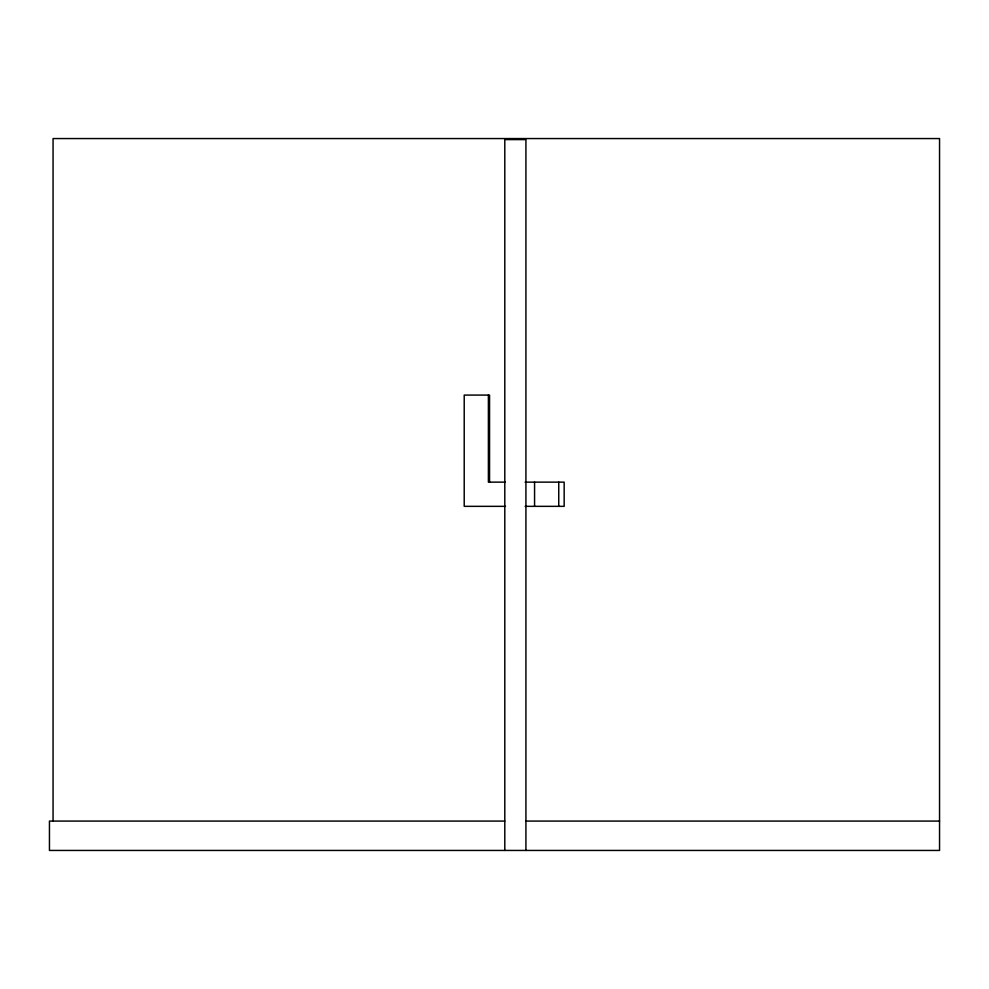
<?xml version="1.0" encoding="UTF-8"?>
<svg xmlns="http://www.w3.org/2000/svg" width="989" height="989" viewBox="0 0 989 989"><rect width="100%" height="100%" fill="white"/><g stroke="black" fill="none" stroke-linecap="round" stroke-linejoin="round"><path stroke-width="1.48" d="M488.393 395.081L488.393 482.138L505.206 482.138M489.555 482.138L489.555 395.081L464.212 395.081L464.212 506.343L505.503 506.343M534.567 506.343L534.567 482.138M558.748 506.343L558.748 482.138M525.072 482.138L564.163 482.138L564.163 506.343L525.122 506.343M504.798 821.08L49.45 821.08L49.45 850.441L939.55 850.441L939.55 138.559L53.06 138.559L53.06 821.08M525.925 821.08L939.55 821.08M525.925 850.441L525.925 139.597L504.798 139.597L504.798 850.441"/></g></svg>
